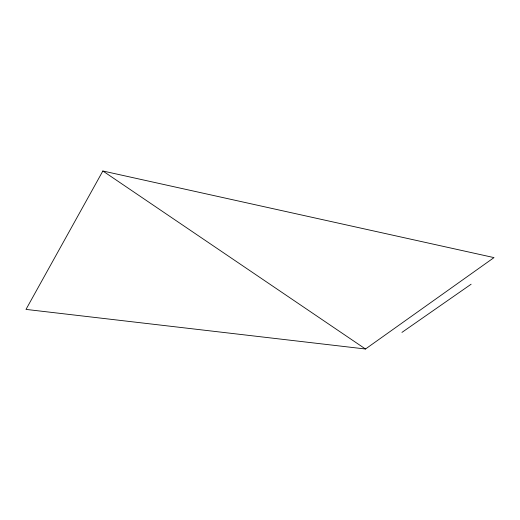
<?xml version="1.0" encoding="UTF-8"?>
<svg xmlns="http://www.w3.org/2000/svg" width="520" height="520" viewBox="0 0 520 520"><rect width="100%" height="100%" fill="white"/><g stroke="black" fill="none" stroke-linecap="round" stroke-linejoin="round"><path stroke-width="0.78" d="M102.862 170.995L26 309.4L365.482 349.005L494 257.608L102.862 170.995L365.482 349.005M401.941 332.404L471.126 284.213"/></g></svg>
